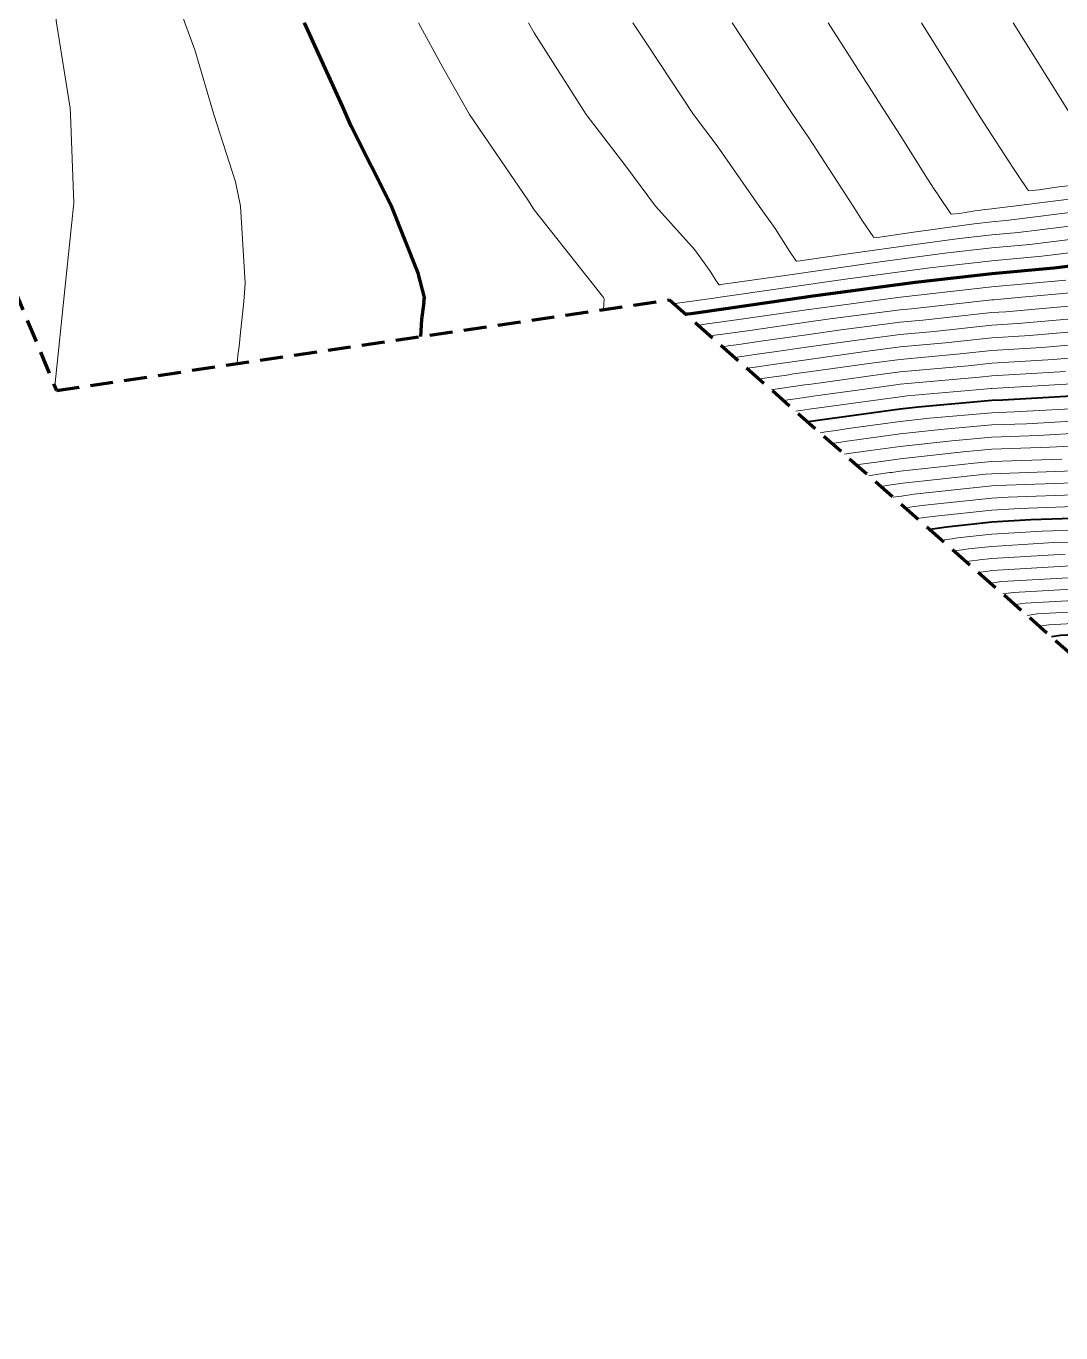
# Model space of a CAD drawing. Extents: x 2799052 to 2815686, y 1319509 to 1336143.
# Drawn here: x 2807407.34 to 2807418.65, y 1327785.33 to 1327799.61 of the extents above; entities that cross this region are included whole.
import ezdxf

# ---------------------------------------------------------------- set-up
doc = ezdxf.new("R2010")
doc.units = 0
doc.header["$LTSCALE"] = 0.5
doc.header["$MEASUREMENT"] = 0
doc.linetypes.add('DASHED', pattern=[0.75, 0.5, -0.25])
doc.layers.add('C-Road-Asph-Hach-Bdry', color=64, linetype='Continuous', lineweight=25, plot=False)
for name, color, linetype, lineweight in [('C-TOPO-BDRY', 5, 'DASHED', 70), ('C-Topo-Cont-10th', 8, 'Continuous', 13), ('C-TOPO-CONT-1FT', 7, 'Continuous', 40), ('C-TOPO-CONT-5FT', 6, 'Continuous', 70)]:
    doc.layers.add(name, color=color, linetype=linetype, lineweight=lineweight)
doc.layers.add('C-TOPO-USER', color=40, linetype='Continuous')

msp = doc.modelspace()

# ---------------------------------------------------------------- linework, layer by layer
at = {"layer": 'C-Road-Asph-Hach-Bdry'}
msp.add_circle((2807368.688, 1327825.522), 8317.007, dxfattribs=at)
at = {"layer": 'C-TOPO-BDRY'}
for p, q in [((2807399.272, 1327815.777, 8305.199), (2807407.674, 1327795.63, 8305.199)), ((2807407.674, 1327795.63, 8305.199), (2807414.373, 1327796.619, 8305.199)), ((2807414.373, 1327796.619, 8305.199), (2807421.205, 1327790.595, 8305.199))]:
    msp.add_line(p, q, dxfattribs=at)
at = {"layer": 'C-Topo-Cont-10th'}
for points, elevation in [([(2807409.718, 1327796.563), (2807409.727, 1327796.644), (2807409.736, 1327796.803), (2807409.685, 1327797.644), (2807409.631, 1327797.907), (2807409.394, 1327798.644), (2807409.187, 1327799.352), (2807409.078, 1327799.644), (2807408.895, 1327800.222), (2807408.768, 1327800.644), (2807408.724, 1327800.814), (2807408.466, 1327801.644), (2807408.306, 1327802.232), (2807408.177, 1327802.644), (2807407.898, 1327803.64), (2807407.897, 1327803.644), (2807407.895, 1327803.651), (2807407.617, 1327804.644), (2807407.521, 1327805.017), (2807407.343, 1327805.644), (2807407.24, 1327805.989)], 8305.1), ([(2807407.771, 1327796.768), (2807407.862, 1327797.644), (2807407.864, 1327797.675), (2807407.827, 1327798.644), (2807407.824, 1327798.714), (2807407.674, 1327799.644), (2807407.643, 1327799.896), (2807407.479, 1327800.644), (2807407.391, 1327801.148), (2807407.268, 1327801.644)], 8305.2), ([(2807411.632, 1327799.644), (2807411.895, 1327799.158), (2807412.189, 1327798.644), (2807412.827, 1327797.711), (2807412.87, 1327797.644), (2807412.895, 1327797.603), (2807413.652, 1327796.644), (2807413.66, 1327796.631), (2807413.652, 1327796.513)], 8304.9), ([(2807412.831, 1327799.644), (2807412.895, 1327799.538), (2807413.462, 1327798.644), (2807413.895, 1327798.079), (2807414.219, 1327797.644), (2807414.651, 1327797.164)], 8304.8), ([(2807413.973, 1327799.644), (2807414.134, 1327799.404), (2807414.636, 1327798.644), (2807414.895, 1327798.302), (2807415.352, 1327797.644), (2807415.529, 1327797.397)], 8304.7), ([(2807415.06, 1327799.644), (2807415.384, 1327799.155), (2807415.72, 1327798.644), (2807415.895, 1327798.39), (2807416.379, 1327797.644), (2807416.485, 1327797.477)], 8304.6), ([(2807416.109, 1327799.644), (2807416.49, 1327799.049), (2807416.75, 1327798.644), (2807416.895, 1327798.418), (2807417.194, 1327797.943), (2807417.267, 1327797.829), (2807417.301, 1327797.779), (2807417.321, 1327797.75), (2807417.44, 1327797.571)], 8304.5), ([(2807417.129, 1327799.644), (2807417.513, 1327799.026), (2807417.751, 1327798.644), (2807417.807, 1327798.555), (2807418.029, 1327798.21), (2807418.132, 1327798.056), (2807418.192, 1327797.968), (2807418.283, 1327797.833)], 8304.4), ([(2807418.129, 1327799.644), (2807418.528, 1327799.011), (2807418.757, 1327798.644), (2807418.79, 1327798.591), (2807418.964, 1327798.333), (2807419.064, 1327798.186), (2807419.126, 1327798.094)], 8304.3), ([(2807419.345, 1327797.794), (2807418.134, 1327797.644), (2807417.921, 1327797.617), (2807417.895, 1327797.615), (2807417.863, 1327797.611), (2807417.818, 1327797.605), (2807417.751, 1327797.596), (2807417.71, 1327797.59), (2807417.542, 1327797.562), (2807417.451, 1327797.555), (2807417.451, 1327797.555), (2807417.44, 1327797.571)], 8304.5), ([(2807418.821, 1327797.875), (2807418.629, 1327797.853), (2807418.578, 1327797.848), (2807418.413, 1327797.822), (2807418.297, 1327797.812), (2807418.297, 1327797.813), (2807418.283, 1327797.833)], 8304.4), ([(2807418.895, 1327797.591), (2807418.052, 1327797.487), (2807417.895, 1327797.472), (2807417.702, 1327797.451), (2807417.438, 1327797.415), (2807417.039, 1327797.358), (2807416.793, 1327797.323), (2807416.672, 1327797.303), (2807416.605, 1327797.298), (2807416.605, 1327797.298), (2807416.598, 1327797.31), (2807416.485, 1327797.477)], 8304.6), ([(2807418.895, 1327797.444), (2807418.183, 1327797.356), (2807417.895, 1327797.33), (2807417.541, 1327797.29), (2807417.057, 1327797.225), (2807416.326, 1327797.121), (2807415.876, 1327797.056), (2807415.801, 1327797.044), (2807415.76, 1327797.041), (2807415.76, 1327797.041), (2807415.755, 1327797.048), (2807415.685, 1327797.152), (2807415.529, 1327797.397)], 8304.7), ([(2807418.895, 1327797.298), (2807418.313, 1327797.225), (2807417.895, 1327797.187), (2807417.381, 1327797.129), (2807416.677, 1327797.034), (2807415.613, 1327796.883), (2807414.959, 1327796.79), (2807414.93, 1327796.785), (2807414.914, 1327796.784), (2807414.914, 1327796.784), (2807414.912, 1327796.787), (2807414.885, 1327796.827), (2807414.824, 1327796.923), (2807414.651, 1327797.164)], 8304.8), ([(2807418.895, 1327797.151), (2807418.444, 1327797.095), (2807417.895, 1327797.045), (2807417.22, 1327796.969), (2807416.296, 1327796.844), (2807414.901, 1327796.645), (2807414.884, 1327796.643), (2807414.436, 1327796.579), (2807414.426, 1327796.578), (2807414.423, 1327796.577), (2807414.421, 1327796.577)], 8304.9), ([(2807418.705, 1327796.834), (2807417.895, 1327796.76), (2807416.899, 1327796.647), (2807416.87, 1327796.644), (2807416.009, 1327796.53), (2807415.895, 1327796.515), (2807415.133, 1327796.406), (2807414.784, 1327796.356), (2807414.721, 1327796.347), (2807414.699, 1327796.344), (2807414.688, 1327796.342)], 8305.1), ([(2807407.771, 1327796.768), (2807407.656, 1327795.677), (2807407.655, 1327795.675), (2807407.655, 1327795.674)], 8305.2), ([(2807418.836, 1327796.703), (2807418.185, 1327796.644), (2807417.919, 1327796.619), (2807417.895, 1327796.618), (2807417.017, 1327796.522), (2807416.895, 1327796.511), (2807416.128, 1327796.41), (2807415.895, 1327796.378), (2807415.252, 1327796.286), (2807414.958, 1327796.244), (2807414.868, 1327796.232), (2807414.838, 1327796.227), (2807414.821, 1327796.225)], 8305.2), ([(2807409.718, 1327796.563), (2807409.687, 1327796.263), (2807409.67, 1327796.109), (2807409.657, 1327796.015), (2807409.651, 1327795.922)], 8305.1), ([(2807418.895, 1327796.566), (2807418.05, 1327796.489), (2807417.895, 1327796.48), (2807417.141, 1327796.398), (2807416.895, 1327796.375), (2807416.248, 1327796.29), (2807415.895, 1327796.242), (2807415.372, 1327796.167), (2807415.132, 1327796.133), (2807415.016, 1327796.116), (2807414.976, 1327796.11), (2807414.954, 1327796.107)], 8305.3), ([(2807418.895, 1327796.424), (2807418.18, 1327796.359), (2807417.895, 1327796.342), (2807417.265, 1327796.273), (2807416.895, 1327796.24), (2807416.368, 1327796.17), (2807415.895, 1327796.105), (2807415.491, 1327796.048), (2807415.306, 1327796.021), (2807415.163, 1327796.001), (2807415.114, 1327795.994), (2807415.087, 1327795.99)], 8305.4), ([(2807418.895, 1327796.281), (2807418.31, 1327796.228), (2807417.895, 1327796.204), (2807417.39, 1327796.149), (2807416.895, 1327796.104), (2807416.488, 1327796.05), (2807415.895, 1327795.969), (2807415.61, 1327795.928), (2807415.48, 1327795.91), (2807415.31, 1327795.885), (2807415.252, 1327795.877), (2807415.22, 1327795.872)], 8305.5), ([(2807418.895, 1327796.139), (2807418.441, 1327796.098), (2807417.895, 1327796.066), (2807417.514, 1327796.024), (2807416.895, 1327795.968), (2807416.608, 1327795.93), (2807415.895, 1327795.832), (2807415.73, 1327795.809), (2807415.654, 1327795.798), (2807415.458, 1327795.77), (2807415.39, 1327795.76), (2807415.353, 1327795.755)], 8305.6), ([(2807418.895, 1327795.997), (2807418.571, 1327795.967), (2807417.895, 1327795.928), (2807417.639, 1327795.9), (2807416.895, 1327795.832), (2807416.728, 1327795.81), (2807415.895, 1327795.696), (2807415.849, 1327795.689), (2807415.828, 1327795.686), (2807415.605, 1327795.654), (2807415.528, 1327795.644), (2807415.487, 1327795.638)], 8305.7), ([(2807418.702, 1327795.837), (2807417.895, 1327795.79), (2807417.763, 1327795.775), (2807416.895, 1327795.697), (2807416.848, 1327795.691), (2807416.507, 1327795.644), (2807415.969, 1327795.57), (2807415.752, 1327795.539), (2807415.666, 1327795.527), (2807415.62, 1327795.52)], 8305.8), ([(2807418.832, 1327795.707), (2807417.895, 1327795.651), (2807417.888, 1327795.651), (2807417.81, 1327795.644), (2807416.969, 1327795.569), (2807416.895, 1327795.561), (2807416.088, 1327795.451), (2807415.899, 1327795.424), (2807415.804, 1327795.41), (2807415.753, 1327795.403)], 8305.9), ([(2807418.895, 1327795.437), (2807418.145, 1327795.394), (2807417.895, 1327795.385), (2807417.214, 1327795.325), (2807416.895, 1327795.29), (2807416.327, 1327795.212), (2807416.194, 1327795.193), (2807416.081, 1327795.177), (2807416.019, 1327795.168)], 8306.1), ([(2807418.895, 1327795.301), (2807418.274, 1327795.265), (2807417.895, 1327795.252), (2807417.336, 1327795.202), (2807416.895, 1327795.154), (2807416.446, 1327795.092), (2807416.341, 1327795.077), (2807416.219, 1327795.06), (2807416.152, 1327795.05)], 8306.2), ([(2807418.895, 1327795.165), (2807418.402, 1327795.136), (2807417.895, 1327795.119), (2807417.459, 1327795.08), (2807416.895, 1327795.018), (2807416.566, 1327794.973), (2807416.489, 1327794.962), (2807416.357, 1327794.943), (2807416.286, 1327794.933)], 8306.3), ([(2807418.895, 1327795.029), (2807418.531, 1327795.008), (2807417.895, 1327794.986), (2807417.581, 1327794.958), (2807416.895, 1327794.882), (2807416.685, 1327794.854), (2807416.636, 1327794.847), (2807416.495, 1327794.827), (2807416.419, 1327794.816)], 8306.4), ([(2807418.66, 1327794.879), (2807417.895, 1327794.852), (2807417.703, 1327794.835), (2807416.895, 1327794.747), (2807416.804, 1327794.734), (2807416.783, 1327794.731), (2807416.633, 1327794.71), (2807416.552, 1327794.698)], 8306.5), ([(2807418.788, 1327794.75), (2807417.895, 1327794.719), (2807417.825, 1327794.713), (2807417.192, 1327794.644), (2807416.924, 1327794.615), (2807416.771, 1327794.593), (2807416.685, 1327794.581)], 8306.6), ([(2807418.895, 1327794.622), (2807417.949, 1327794.59), (2807417.895, 1327794.587), (2807417.043, 1327794.495), (2807416.909, 1327794.476), (2807416.818, 1327794.463)], 8306.7), ([(2807418.895, 1327794.493), (2807418.073, 1327794.465), (2807417.895, 1327794.454), (2807417.163, 1327794.376), (2807417.048, 1327794.36), (2807416.951, 1327794.346)], 8306.8), ([(2807418.895, 1327794.364), (2807418.198, 1327794.341), (2807417.895, 1327794.322), (2807417.282, 1327794.257), (2807417.186, 1327794.243), (2807417.084, 1327794.229)], 8306.9), ([(2807418.895, 1327794.106), (2807418.447, 1327794.091), (2807417.895, 1327794.058), (2807417.521, 1327794.018), (2807417.462, 1327794.009), (2807417.351, 1327793.994)], 8307.1), ([(2807418.895, 1327793.977), (2807418.572, 1327793.967), (2807417.895, 1327793.926), (2807417.64, 1327793.898), (2807417.6, 1327793.893), (2807417.484, 1327793.876)], 8307.2), ([(2807418.697, 1327793.842), (2807417.895, 1327793.794), (2807417.76, 1327793.779), (2807417.738, 1327793.776), (2807417.617, 1327793.759)], 8307.3), ([(2807418.821, 1327793.717), (2807417.895, 1327793.661), (2807417.879, 1327793.66), (2807417.876, 1327793.659), (2807417.75, 1327793.641)], 8307.4), ([(2807418.932, 1327793.594), (2807418.006, 1327793.541), (2807417.883, 1327793.524)], 8307.5), ([(2807419.023, 1327793.474), (2807418.134, 1327793.423), (2807418.017, 1327793.407)], 8307.6), ([(2807419.115, 1327793.354), (2807418.262, 1327793.305), (2807418.15, 1327793.289)], 8307.7), ([(2807419.206, 1327793.234), (2807418.391, 1327793.187), (2807418.283, 1327793.172)], 8307.8), ([(2807419.297, 1327793.113), (2807418.519, 1327793.069), (2807418.416, 1327793.054)], 8307.9)]:
    msp.add_lwpolyline(points, dxfattribs=dict(at, elevation=elevation))
at = {"layer": 'C-TOPO-CONT-1FT'}
for points, elevation in [([(2807418.895, 1327795.573), (2807418.016, 1327795.522), (2807417.895, 1327795.518), (2807417.092, 1327795.447), (2807416.895, 1327795.425), (2807416.207, 1327795.331), (2807416.047, 1327795.308), (2807415.943, 1327795.293), (2807415.886, 1327795.285)], 8306), ([(2807418.895, 1327794.235), (2807418.323, 1327794.216), (2807417.895, 1327794.19), (2807417.401, 1327794.137), (2807417.324, 1327794.126), (2807417.218, 1327794.111)], 8307), ([(2807419.388, 1327792.993), (2807418.647, 1327792.951), (2807418.549, 1327792.937)], 8308)]:
    msp.add_lwpolyline(points, dxfattribs=dict(at, elevation=elevation))
at = {"layer": 'C-TOPO-CONT-5FT', "elevation": 8305}
for points in [[(2807411.69, 1327796.594), (2807411.696, 1327796.644), (2807411.628, 1327796.911), (2807411.335, 1327797.644), (2807410.895, 1327798.518), (2807410.839, 1327798.644), (2807410.801, 1327798.737), (2807410.385, 1327799.644)], [(2807418.895, 1327797.004), (2807418.575, 1327796.964), (2807417.895, 1327796.902), (2807417.06, 1327796.808), (2807415.916, 1327796.654), (2807415.843, 1327796.644), (2807415.014, 1327796.525), (2807414.61, 1327796.468), (2807414.574, 1327796.462), (2807414.561, 1327796.461), (2807414.555, 1327796.46)], [(2807411.69, 1327796.594), (2807411.664, 1327796.405), (2807411.651, 1327796.217)]]:
    msp.add_lwpolyline(points, dxfattribs=at)
at = {"layer": 'C-TOPO-USER'}
for points, elevation in [([(2807411.69, 1327796.594), (2807411.696, 1327796.644), (2807411.628, 1327796.911), (2807411.335, 1327797.644), (2807410.895, 1327798.518), (2807410.839, 1327798.644), (2807410.801, 1327798.737), (2807410.385, 1327799.644)], 8305), ([(2807418.895, 1327797.004), (2807418.575, 1327796.964), (2807417.895, 1327796.902), (2807417.06, 1327796.808), (2807415.916, 1327796.654), (2807415.843, 1327796.644), (2807415.014, 1327796.525), (2807414.61, 1327796.468), (2807414.574, 1327796.462), (2807414.561, 1327796.461), (2807414.555, 1327796.46)], 8305), ([(2807411.69, 1327796.594), (2807411.664, 1327796.405), (2807411.651, 1327796.217)], 8305), ([(2807418.895, 1327795.573), (2807418.016, 1327795.522), (2807417.895, 1327795.518), (2807417.092, 1327795.447), (2807416.895, 1327795.425), (2807416.207, 1327795.331), (2807416.047, 1327795.308), (2807415.943, 1327795.293), (2807415.886, 1327795.285)], 8306), ([(2807418.895, 1327794.235), (2807418.323, 1327794.216), (2807417.895, 1327794.19), (2807417.401, 1327794.137), (2807417.324, 1327794.126), (2807417.218, 1327794.111)], 8307), ([(2807419.388, 1327792.993), (2807418.647, 1327792.951), (2807418.549, 1327792.937)], 8308)]:
    msp.add_lwpolyline(points, dxfattribs=dict(at, elevation=elevation))

doc.saveas('drawing.dxf')
